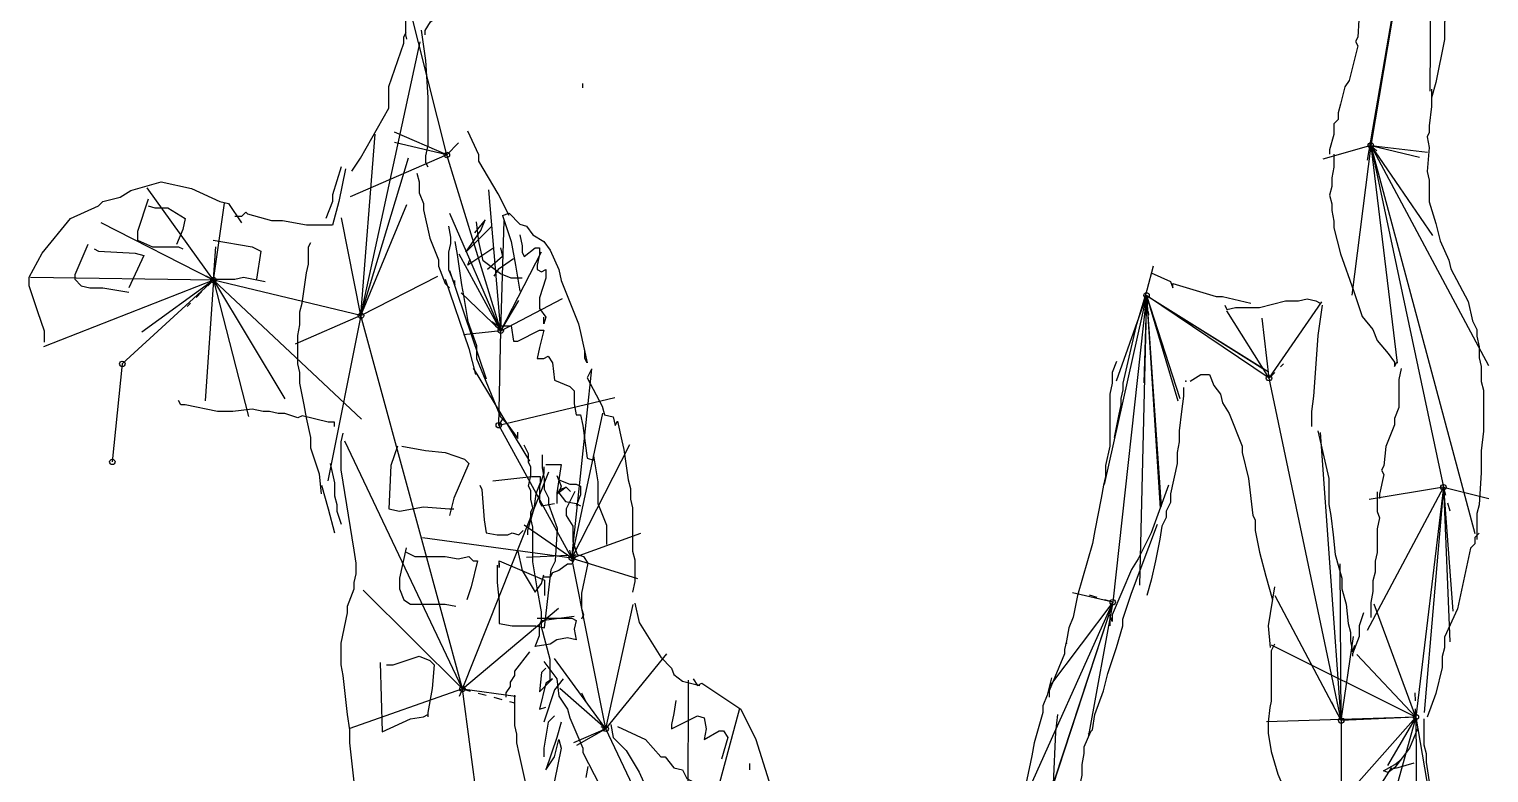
# Model space of a CAD drawing. Header units: millimetres. Extents: x -279 to 9, y -50 to 310.
# Drawn here: x -279.4 to -225.5, y 113.7 to 141.2 of the extents above; entities that cross this region are included whole.
import ezdxf

# ---------------------------------------------------------------- set-up
doc = ezdxf.new("R2010")
doc.units = ezdxf.units.MM
doc.linetypes.add('DASH', pattern=[0.6, 0.3, -0.3])

msp = doc.modelspace()

# ---------------------------------------------------------------- linework, layer by layer
at = {"layer": 'Shots', "color": 1}
for p, q in [((-227.596, 150.338), (-229.862, 136.868)), ((-263.988, 136.514), (-265.382, 142.04)), ((-261.998, 130.024), (-263.988, 136.514)), ((-229.862, 136.868), (-227.176, 124.242)), ((-272.61, 131.892), (-275.976, 128.798)), ((-267.16, 130.58), (-272.61, 131.892)), ((-238.144, 131.328), (-239.394, 119.994)), ((-233.62, 128.27), (-238.144, 131.328)), ((-263.412, 116.79), (-267.16, 130.58)), ((-262.07, 126.532), (-261.998, 130.024)), ((-275.976, 128.798), (-276.346, 125.176)), ((-230.952, 115.622), (-233.62, 128.27)), ((-259.376, 121.626), (-262.07, 126.532)), ((-227.176, 124.242), (-228.196, 115.752)), ((-258.12, 115.318), (-259.376, 121.626)), ((-239.394, 119.994), (-246.22, 99.206)), ((-261.932, 105.654), (-263.412, 116.79)), ((-228.196, 115.752), (-230.952, 115.622)), ((-230.952, 115.622), (-230.95, 108.276)), ((-230.952, 115.622), (-230.952, 115.622)), ((-255.088, 108.926), (-258.12, 115.318))]:
    msp.add_line(p, q, dxfattribs=at)
for centre in [(-229.862, 136.868), (-263.988, 136.514), (-272.61, 131.892), (-238.144, 131.328), (-267.16, 130.58), (-261.998, 130.024), (-275.976, 128.798), (-233.62, 128.27), (-262.07, 126.532), (-276.346, 125.176), (-227.176, 124.242), (-259.376, 121.626), (-239.394, 119.994), (-263.412, 116.79), (-258.12, 115.318), (-230.952, 115.622), (-230.952, 115.622), (-228.196, 115.752)]:
    msp.add_circle(centre, 0.1, dxfattribs=at)
at = {"layer": 'Sketch', "color": 0}
for points in [[(-228.582, 152.306), (-228.662, 151.506), (-228.742, 150.626), (-229.222, 148.946), (-229.782, 147.346), (-229.782, 147.026), (-230.022, 146.146), (-230.022, 145.746), (-230.182, 145.106), (-230.182, 144.146), (-230.262, 143.586), (-230.262, 142.146), (-230.342, 140.866), (-230.422, 140.706), (-230.342, 140.546), (-230.662, 139.266), (-230.822, 139.026), (-230.982, 138.386), (-231.062, 138.066), (-231.062, 137.826), (-231.222, 137.666), (-231.222, 137.266), (-231.382, 136.706), (-231.382, 136.546)], [(-225.542, 149.506), (-226.102, 147.906), (-226.182, 147.506), (-226.422, 146.786), (-226.422, 146.386), (-226.582, 145.826), (-226.502, 145.586), (-226.582, 145.266), (-226.582, 144.866), (-226.662, 144.546), (-226.662, 144.306), (-226.742, 143.986), (-226.982, 142.146), (-226.982, 141.826), (-227.142, 141.426), (-227.142, 140.786), (-227.462, 139.186), (-227.622, 138.626)], [(-265.468, 140.794), (-265.508, 140.954), (-265.508, 141.554), (-265.548, 141.714), (-265.468, 142.274), (-265.428, 142.474), (-265.428, 142.354)], [(-264.788, 140.954), (-264.788, 141.114), (-264.588, 141.434), (-263.948, 141.954), (-263.788, 142.114), (-263.868, 141.954)], [(-267.496, 135.922), (-267.176, 136.402), (-266.136, 138.242), (-266.136, 139.042), (-265.576, 140.642), (-265.576, 140.882), (-265.496, 141.042)], [(-264.936, 141.122), (-264.776, 140.002), (-264.696, 138.642), (-264.696, 136.882), (-264.776, 136.482), (-264.776, 136.242), (-264.696, 136.082)], [(-227.622, 138.946), (-227.622, 138.306), (-227.702, 137.586), (-227.702, 137.346), (-227.782, 137.186), (-227.702, 136.786), (-227.782, 135.906), (-227.702, 135.586), (-227.702, 134.786), (-227.462, 133.986), (-227.302, 133.346), (-226.982, 132.626), (-226.902, 132.306), (-226.262, 131.106), (-226.102, 130.386), (-225.942, 130.066), (-225.942, 129.826), (-225.862, 129.426), (-225.862, 129.026), (-225.782, 128.706), (-225.782, 128.146), (-225.702, 127.826), (-225.702, 126.306), (-225.782, 125.586), (-225.782, 124.786), (-225.862, 123.586), (-225.942, 123.266), (-225.942, 122.306)], [(-261.69, 134.28), (-262.09, 135.08), (-262.81, 136.28), (-262.81, 136.52), (-263.21, 137.4)], [(-231.222, 136.546), (-231.222, 136.066), (-231.302, 135.666), (-231.302, 135.346), (-231.382, 135.026), (-231.302, 134.706), (-231.302, 134.466), (-231.222, 134.066), (-231.222, 133.826), (-230.982, 132.866), (-230.502, 131.506), (-230.182, 130.546), (-229.782, 130.066), (-229.622, 129.666), (-229.222, 129.186), (-228.982, 128.866), (-228.982, 128.706), (-228.902, 128.866)], [(-267.736, 136.002), (-267.976, 134.802), (-268.216, 133.922), (-269.176, 133.922), (-270.056, 134.082), (-270.456, 134.082), (-271.336, 134.322), (-271.416, 134.402), (-271.576, 134.242), (-271.816, 134.242)], [(-267.896, 136.082), (-268.216, 135.042), (-268.216, 134.802), (-268.456, 134.162)], [(-278.856, 129.602), (-278.856, 130.002), (-279.096, 130.722), (-279.416, 131.682), (-279.416, 132.002), (-278.936, 132.882), (-277.896, 134.162), (-276.856, 134.642), (-276.696, 134.802), (-276.056, 134.962), (-275.656, 135.202), (-274.536, 135.522), (-273.416, 135.282), (-272.376, 134.802), (-272.056, 134.722), (-271.576, 134.002)], [(-265.096, 135.842), (-265.016, 135.522), (-265.016, 135.122), (-264.856, 134.722), (-264.856, 134.482), (-264.616, 133.442), (-264.296, 132.642), (-264.296, 132.402), (-264.056, 131.762), (-263.896, 131.602)], [(-261.93, 134.28), (-261.69, 134.36), (-261.29, 133.96), (-261.05, 133.88), (-260.81, 133.56), (-260.41, 133.32), (-260.17, 133), (-259.85, 132.28), (-259.77, 131.88), (-259.13, 130.28), (-259.05, 129.96), (-258.81, 128.84), (-258.89, 129), (-258.89, 129.32)], [(-263.93, 133.88), (-263.85, 133.48), (-263.85, 133.24), (-263.93, 132.92), (-263.93, 132.28), (-263.69, 131.72), (-263.69, 131.88)], [(-268.616, 124.002), (-268.696, 124.722), (-269.016, 125.682), (-269.016, 126.082), (-269.176, 126.802), (-269.256, 127.282), (-269.416, 128.082), (-269.416, 128.482), (-269.496, 128.802), (-269.496, 129.842), (-269.416, 130.242), (-269.416, 130.722), (-269.336, 131.042), (-269.176, 132.162), (-269.096, 132.482), (-269.096, 133.122), (-269.016, 133.282)], [(-263.896, 132.242), (-262.536, 128.242)], [(-237.896, 132.402), (-238.136, 131.522), (-238.536, 130.162), (-239.016, 128.082), (-239.016, 127.842), (-239.096, 127.522), (-239.096, 127.282), (-239.176, 126.882), (-239.336, 126.082)], [(-237.976, 132.162), (-237.256, 131.842), (-237.176, 131.602), (-237.176, 131.762), (-235.576, 131.282), (-235.336, 131.282), (-234.296, 131.042)], [(-264.056, 131.922), (-263.176, 129.362), (-262.936, 128.402)], [(-235.256, 130.962), (-235.176, 130.802), (-234.856, 130.882), (-233.976, 130.882), (-233.016, 131.122), (-232.536, 131.122), (-232.216, 131.202), (-231.896, 131.122), (-231.736, 131.042)], [(-231.656, 130.962), (-231.816, 129.842), (-231.896, 128.802), (-231.976, 127.602), (-232.056, 127.042), (-232.056, 126.482)], [(-239.256, 128.882), (-239.416, 128.482), (-239.416, 128.082), (-239.496, 127.682), (-239.496, 125.762), (-239.656, 125.042), (-239.656, 124.642), (-239.736, 124.322), (-239.816, 123.842), (-240.056, 122.642), (-240.136, 122.162), (-240.696, 120.242), (-240.856, 119.442), (-241.016, 119.042), (-241.096, 118.562), (-241.176, 118.242), (-241.176, 118.082), (-241.736, 116.722), (-241.736, 116.482)], [(-263.016, 128.642), (-260.936, 125.202)], [(-258.65, 128.6), (-258.81, 128.28), (-258.25, 127.24), (-258.17, 126.92), (-257.85, 126.84), (-257.77, 126.52), (-257.69, 126.68), (-257.53, 125.96), (-257.45, 125.64), (-257.29, 124.52), (-257.21, 124.2), (-257.21, 123.8), (-257.13, 123.48), (-257.13, 121.88), (-257.05, 121.56), (-257.05, 120.76), (-257.13, 120.36), (-257.13, 120.36)], [(-236.536, 128.162), (-236.136, 128.402), (-235.816, 128.402), (-235.656, 128.002), (-235.416, 127.682), (-235.336, 127.362), (-235.096, 126.962), (-234.616, 125.762), (-234.616, 125.522), (-234.376, 124.562), (-234.216, 123.202), (-234.136, 123.042), (-234.136, 122.642), (-233.976, 121.842), (-233.736, 120.962), (-233.496, 120.082)], [(-228.742, 128.626), (-228.822, 128.226), (-228.822, 127.186), (-228.982, 126.786), (-228.982, 126.546), (-229.302, 125.746), (-229.382, 125.026), (-229.462, 124.866), (-229.382, 124.706), (-229.542, 123.986), (-229.542, 123.826)], [(-236.776, 127.922), (-236.776, 127.602), (-236.856, 127.042), (-236.936, 126.322), (-236.936, 125.922), (-237.016, 125.522), (-237.016, 125.122), (-237.256, 124.002), (-237.256, 123.682), (-237.416, 123.362), (-237.416, 123.122), (-237.576, 122.802), (-237.656, 122.322), (-237.816, 121.522), (-237.976, 120.802), (-238.136, 120.242)], [(-267.416, 113.362), (-267.576, 114.802), (-267.576, 115.282), (-267.656, 115.842), (-267.816, 117.282), (-267.896, 117.682), (-267.896, 118.482), (-267.656, 119.602), (-267.656, 119.842), (-267.416, 120.482), (-267.416, 120.722), (-267.336, 121.042), (-267.336, 121.442), (-267.416, 121.922), (-267.896, 124.882), (-267.896, 125.922), (-267.816, 126.242)], [(-231.816, 126.322), (-231.416, 124.562), (-231.416, 123.602), (-231.336, 123.202), (-231.256, 122.482), (-231.176, 121.762), (-230.936, 120.882), (-230.936, 120.482), (-230.776, 119.922), (-230.696, 119.202), (-230.616, 118.882), (-230.616, 118.562), (-230.536, 118.162), (-230.456, 118.402)], [(-268.296, 125.122), (-268.136, 124.402), (-268.136, 123.922), (-268.056, 123.602), (-268.056, 123.362), (-267.896, 122.882)], [(-260.41, 125), (-260.41, 124.76), (-260.57, 124.28), (-260.57, 123.72), (-260.49, 123.56), (-260.01, 123.64)], [(-260.33, 125.08), (-259.77, 125.08), (-259.93, 124.04), (-259.93, 123.64)], [(-259.93, 124.68), (-259.77, 124.28), (-259.85, 124.04), (-259.61, 123.72), (-259.21, 123.64), (-259.05, 123.56)], [(-268.616, 124.322), (-268.376, 123.442), (-268.136, 122.562)], [(-259.85, 124.52), (-259.45, 124.36), (-259.21, 124.36), (-259.05, 124.28), (-259.05, 123.96), (-259.21, 123.56)], [(-237.336, 124.322), (-237.976, 122.562), (-238.456, 121.602), (-238.696, 121.202), (-239.416, 119.522), (-239.416, 119.282), (-239.496, 119.522), (-239.496, 119.122)], [(-229.622, 124.066), (-229.622, 123.346), (-229.542, 123.106), (-229.622, 122.706), (-229.622, 121.826), (-229.702, 121.506), (-229.702, 121.106), (-229.782, 120.786), (-229.782, 120.386), (-229.862, 119.986), (-229.862, 119.426)], [(-240.296, 115.122), (-240.136, 115.282), (-240.056, 115.842), (-239.736, 116.722), (-239.576, 117.362), (-239.256, 118.322), (-239.016, 119.122), (-239.016, 119.362), (-238.696, 120.322), (-237.736, 122.882)], [(-225.862, 122.546), (-226.022, 122.386), (-226.022, 122.146), (-226.182, 121.986), (-226.662, 119.746), (-227.142, 118.706), (-227.142, 118.306), (-227.222, 117.986), (-227.222, 117.586), (-227.462, 116.626), (-227.782, 115.746)], [(-261.37, 121.88), (-261.21, 121.16), (-260.73, 120.36), (-260.49, 120.68), (-260.41, 121)], [(-259.53, 121.72), (-261.05, 121.64)], [(-259.21, 121.72), (-259.37, 121.4), (-259.53, 121.4), (-259.85, 121.16), (-260.09, 121.08), (-260.17, 120.92), (-260.41, 120.92)], [(-233.416, 120.562), (-233.656, 119.122), (-233.576, 118.322)], [(-257.05, 119.96), (-256.89, 119.24), (-256.33, 118.36), (-256.09, 117.96), (-255.69, 117.56), (-255.61, 117.32), (-255.29, 117.08), (-254.65, 116.92)], [(-260.65, 119.4), (-259.37, 119.4), (-259.21, 119.32), (-259.29, 119), (-259.21, 118.6), (-259.53, 118.68), (-259.93, 118.6), (-260.17, 118.44), (-260.73, 118.36), (-260.57, 118.76), (-260.57, 119.16), (-260.49, 119.32), (-259.29, 119.48)], [(-230.136, 119.602), (-230.296, 119.122), (-230.296, 118.722), (-230.536, 118.082), (-230.536, 118.002)], [(-260.936, 118.162), (-261.496, 117.442), (-261.496, 117.282), (-261.656, 117.042), (-261.656, 116.882), (-261.816, 116.642), (-261.816, 116.482)], [(-260.33, 117.56), (-260.49, 117.4), (-260.57, 116.68), (-260.09, 117.16), (-260.33, 117), (-260.57, 116.04), (-260.33, 116.12)], [(-260.41, 117.8), (-259.93, 117.16), (-259.85, 116.52), (-259.53, 116.04), (-259.45, 115.72), (-258.97, 114.6), (-258.97, 114.44), (-257.93, 112.44), (-258.01, 112.84)], [(-259.69, 117.16), (-260.01, 116.76), (-260.41, 115.56)], [(-254.89, 117.16), (-254.73, 116.92), (-254.57, 117), (-253.13, 116.04), (-252.57, 114.92), (-252.09, 113.4), (-252.09, 113.16), (-251.93, 113), (-251.45, 111.56), (-251.45, 111.24), (-251.37, 110.92), (-251.37, 110.68), (-251.29, 110.52), (-251.37, 110.12), (-251.37, 109.08)], [(-241.656, 117.202), (-241.816, 116.562), (-241.976, 116.162), (-241.976, 115.922), (-242.296, 114.802), (-242.376, 114.322), (-242.696, 112.802), (-243.176, 111.762), (-243.176, 111.522)], [(-261.496, 116.562), (-261.496, 115.442), (-261.416, 115.122), (-261.416, 114.802), (-261.336, 114.402), (-261.016, 112.962), (-260.616, 111.682), (-260.536, 111.122)], [(-260.01, 115.8), (-260.25, 115.56), (-260.41, 114.6), (-260.41, 114.28)], [(-259.77, 115.56), (-259.93, 115), (-260.33, 113.8), (-260.01, 114.28), (-259.85, 114.92), (-259.77, 114.6), (-260.01, 113.4), (-260.09, 112.36)], [(-227.896, 115.682), (-227.896, 114.722), (-227.816, 114.402), (-227.816, 114.082), (-227.656, 113.042), (-227.656, 112.802), (-227.576, 112.402), (-227.576, 111.922), (-227.496, 111.602), (-227.496, 111.202), (-227.416, 110.642), (-227.016, 108.402), (-227.016, 108.162)], [(-240.216, 115.202), (-240.456, 114.642), (-240.456, 114.402), (-240.536, 114.002), (-240.536, 113.602), (-240.616, 113.202), (-240.616, 112.642), (-240.696, 112.242), (-240.696, 111.602), (-240.936, 110.802), (-240.936, 110.562), (-241.416, 108.722), (-241.496, 108.242), (-242.216, 104.722), (-242.216, 104.482), (-242.296, 104.082), (-242.296, 103.762), (-242.376, 103.202), (-242.456, 102.882)]]:
    msp.add_lwpolyline(points, dxfattribs=at)
at = {"layer": 'Sketch', "color": 5}
for points in [[(-258.97, 139), (-258.97, 139.16)], [(-263.69, 133.32), (-263.61, 132.84), (-263.45, 131.72), (-263.37, 131.32), (-263.21, 130.36), (-262.89, 129.48), (-262.89, 129), (-262.01, 126.84), (-261.77, 126.6), (-261.37, 126.04), (-261.37, 126.28)], [(-261.29, 133.56), (-261.21, 133.16), (-261.21, 132.92), (-261.13, 132.76), (-260.73, 133.08), (-260.57, 133.08), (-260.57, 132.84), (-260.65, 132.44), (-260.65, 132.28), (-260.49, 132.2), (-260.33, 132.28), (-260.33, 131.96), (-260.57, 131.24), (-260.57, 130.84), (-260.33, 130.52), (-260.41, 130.28), (-260.41, 130.52)], [(-262.33, 130.36), (-262.09, 130.2), (-261.61, 130.2), (-261.53, 129.64), (-261.37, 129.64), (-260.57, 130.04), (-260.41, 130.04), (-260.57, 129.4), (-260.65, 129), (-260.41, 129), (-260.25, 129.08), (-260.09, 128.84), (-260.01, 128.2), (-259.45, 127.96), (-259.29, 127.8), (-259.29, 127.32), (-259.21, 126.92), (-259.05, 126.92), (-258.97, 126.52), (-258.81, 125.32), (-258.57, 125.24), (-258.57, 125.4), (-258.41, 124.44), (-258.41, 123.64), (-258.09, 122.84), (-258.09, 122.12)], [(-260.17, 117.08), (-260.17, 117.88), (-260.49, 119.08), (-260.49, 119.64), (-260.65, 120.52), (-260.81, 121.48), (-260.81, 122.76), (-260.89, 123.08), (-260.89, 123.32), (-260.81, 123.48), (-260.89, 123.8), (-260.89, 124.12), (-260.97, 124.28), (-260.89, 124.68), (-260.89, 125), (-260.97, 125.16), (-260.97, 125.48), (-261.13, 125.8)], [(-259.576, 124.242), (-259.896, 124.002), (-259.816, 124.162), (-259.576, 124.242), (-259.416, 124.082)], [(-259.256, 124.082), (-259.576, 123.442), (-259.576, 123.202), (-259.336, 122.802), (-259.336, 122.242), (-259.176, 121.762), (-258.936, 121.682), (-258.776, 121.442), (-259.016, 120.322), (-259.016, 119.762), (-258.936, 119.522), (-259.016, 119.362)], [(-259.016, 116.642), (-258.856, 116.322)], [(-255.53, 116.36), (-255.61, 115.88), (-255.69, 115.48), (-255.69, 115.32), (-254.73, 115.8), (-254.49, 115.72), (-254.41, 115.32), (-254.49, 114.92), (-253.93, 115.24), (-253.77, 115.24), (-253.61, 115), (-253.85, 114.2)], [(-257.93, 115.48), (-257.85, 115), (-257.37, 114.52), (-256.89, 113.72), (-256.57, 113), (-256.41, 112.36)], [(-257.69, 115.4), (-256.65, 114.92), (-256.09, 114.28), (-255.93, 114.28), (-255.61, 113.88), (-255.29, 113.8), (-255.13, 113.48), (-254.97, 113.4), (-254.73, 113), (-254.57, 112.84)], [(-243.576, 107.922), (-243.656, 108.082), (-243.096, 108.082), (-242.536, 108.322), (-242.296, 108.562), (-242.216, 109.042), (-242.536, 110.802), (-242.376, 111.522), (-241.896, 112.002), (-241.736, 112.322), (-241.576, 113.282), (-241.496, 115.202), (-241.416, 115.842)], [(-258.776, 113.922), (-258.856, 113.522)], [(-252.81, 114.04), (-252.81, 113.8)]]:
    msp.add_lwpolyline(points, dxfattribs=at)
at = {"layer": 'Sketch', "color": 9}
for points in [[(-275.016, 134.882), (-275.416, 133.682), (-275.416, 133.362), (-274.856, 133.122), (-273.896, 133.122), (-273.736, 133.042)], [(-275.016, 134.642), (-274.776, 134.562), (-274.296, 134.562), (-273.656, 134.162), (-273.736, 133.762), (-273.976, 133.202)], [(-277.256, 133.202), (-277.736, 132.082), (-277.736, 131.922), (-277.496, 131.682), (-277.176, 131.602), (-276.696, 131.602), (-275.736, 131.442)], [(-272.616, 133.362), (-271.176, 133.122), (-270.856, 132.962), (-271.016, 131.922)], [(-277.016, 133.042), (-276.856, 132.962), (-275.496, 132.882), (-275.176, 132.802), (-275.736, 131.602)], [(-272.536, 133.122), (-272.616, 131.922), (-271.816, 131.922), (-271.496, 132.002), (-270.696, 131.842)], [(-268.136, 126.482), (-268.136, 126.642), (-268.376, 126.642), (-269.336, 126.882), (-269.496, 126.802), (-269.976, 126.962), (-270.216, 126.962), (-270.536, 127.042), (-270.776, 127.042), (-271.176, 127.122), (-271.896, 127.042), (-272.456, 127.042), (-273.656, 127.282), (-273.816, 127.282), (-273.896, 127.442)], [(-265.816, 125.762), (-266.056, 125.042), (-266.136, 123.442), (-265.736, 123.362), (-264.856, 123.522), (-263.896, 123.442), (-263.736, 123.442)], [(-265.656, 125.762), (-264.776, 125.602), (-264.056, 125.522), (-263.336, 125.282), (-263.176, 125.122), (-263.736, 123.842), (-263.896, 123.202)], [(-262.136, 121.362), (-262.136, 120.722), (-262.056, 120.002), (-262.056, 119.202), (-261.576, 119.122), (-260.696, 119.122), (-260.376, 119.042), (-260.136, 121.202), (-259.976, 121.522), (-259.896, 122.722), (-260.216, 123.602), (-260.216, 123.842), (-260.376, 124.162), (-260.376, 124.562), (-260.456, 124.962), (-260.456, 125.442)], [(-262.296, 124.482), (-262.296, 124.482), (-260.856, 124.642), (-260.536, 124.642), (-260.536, 124.402), (-260.696, 124.002), (-260.776, 123.442), (-261.016, 122.642), (-261.016, 122.482)], [(-262.776, 124.322), (-262.696, 124.162), (-262.616, 123.042), (-262.536, 122.562), (-262.136, 122.482), (-261.736, 122.482), (-261.576, 122.562), (-261.336, 122.482), (-261.176, 122.642)], [(-265.496, 122.002), (-265.736, 120.882), (-265.736, 120.482), (-265.576, 120.082), (-265.336, 119.922), (-264.056, 119.922), (-263.656, 119.842)], [(-265.496, 121.842), (-265.176, 121.682), (-264.056, 121.682), (-263.576, 121.602), (-263.176, 121.682), (-263.016, 121.522), (-262.856, 121.522), (-263.096, 120.562), (-263.256, 120.082)], [(-262.056, 121.442), (-262.056, 121.282), (-262.056, 121.522), (-260.376, 120.802), (-260.376, 120.242)], [(-266.456, 117.762), (-266.376, 115.202), (-265.336, 115.682), (-264.856, 115.762), (-264.696, 115.842)], [(-266.216, 117.682), (-265.976, 117.682), (-265.016, 118.002), (-264.616, 117.842), (-264.456, 117.682), (-264.536, 116.802), (-264.696, 115.922), (-264.696, 115.762)]]:
    msp.add_lwpolyline(points, dxfattribs=at)
at = {"layer": 'Sketch', "color": 32}
for points in [[(-261.93, 134.28), (-261.61, 133.32), (-261.45, 132.44), (-261.29, 131.48)], [(-261.21, 131.96), (-261.61, 131.96), (-262.01, 132.12), (-262.65, 132.6), (-262.81, 133.32), (-262.89, 134.04)], [(-233.416, 118.442), (-233.536, 118.202), (-233.536, 116.342), (-233.596, 116.102), (-233.656, 115.562), (-233.656, 115.142), (-233.596, 114.782), (-233.536, 114.482), (-233.296, 113.642), (-232.936, 112.802), (-232.936, 112.622), (-232.516, 111.662), (-232.336, 111.422), (-232.216, 111.122), (-231.976, 110.942)], [(-228.136, 115.322), (-228.436, 114.602), (-228.976, 113.882), (-229.216, 113.702), (-229.396, 113.762), (-228.976, 114.002), (-228.736, 114.182)], [(-229.096, 113.882), (-230.056, 112.382), (-230.656, 111.662), (-231.496, 111.182), (-231.856, 111.122)], [(-229.156, 113.822), (-229.156, 113.822), (-228.856, 113.882), (-228.256, 114.062)]]:
    msp.add_lwpolyline(points, dxfattribs=at)
at = {"layer": 'Sketch', "color": 1}
for points in [[(-262.33, 133.88), (-263.29, 132.92), (-262.73, 133.72), (-262.57, 134.12), (-262.97, 133.64)], [(-262.25, 133.08), (-263.21, 132.44), (-263.13, 132.68)], [(-262.01, 133.08), (-261.93, 132.76), (-262.49, 132.28)], [(-261.53, 132.68), (-262.09, 132.28), (-262.25, 132.04)]]:
    msp.add_lwpolyline(points, dxfattribs=at)
at = {"layer": 'Sketch', "color": 0}
for p in [(-236.696, 128.162), (-241.096, 118.482)]:
    msp.add_point(p, dxfattribs=at)
at = {"layer": 'XSect', "color": 1}
for p, q in [((-227.596, 150.338), (-229.99, 136.326)), ((-227.596, 150.338), (-227.68, 138.87)), ((-267.16, 130.58), (-264.97, 140.698)), ((-267.16, 130.58), (-266.632, 137.282)), ((-263.988, 136.514), (-265.928, 136.972)), ((-263.988, 136.514), (-265.924, 137.354)), ((-263.988, 136.514), (-263.558, 136.96)), ((-263.988, 136.514), (-267.566, 134.972)), ((-267.16, 130.58), (-265.41, 136.414)), ((-229.862, 136.868), (-231.632, 136.354)), ((-229.862, 136.868), (-230.56, 131.338)), ((-229.862, 136.868), (-228.056, 136.434)), ((-229.862, 136.868), (-227.772, 136.622)), ((-229.862, 136.868), (-227.576, 133.542)), ((-229.862, 136.868), (-225.516, 128.738)), ((-229.862, 136.868), (-226.022, 122.534)), ((-229.862, 136.868), (-228.89, 128.83)), ((-272.61, 131.892), (-275.06, 135.302)), ((-261.998, 130.024), (-262.442, 135.228)), ((-272.61, 131.892), (-272.198, 134.732)), ((-267.16, 130.58), (-265.466, 134.688)), ((-261.998, 130.024), (-263.874, 134.356)), ((-272.61, 131.892), (-276.762, 134.014)), ((-267.16, 130.58), (-267.884, 134.188)), ((-261.998, 130.024), (-261.872, 134.078)), ((-261.998, 130.024), (-263.538, 132.854)), ((-261.998, 130.024), (-260.496, 132.932)), ((-272.61, 131.892), (-279.364, 131.994)), ((-272.61, 131.892), (-278.89, 129.424)), ((-272.61, 131.892), (-275.254, 129.964)), ((-272.61, 131.892), (-272.914, 127.436)), ((-272.61, 131.892), (-267.138, 126.758)), ((-272.61, 131.892), (-269.972, 127.51)), ((-272.61, 131.892), (-271.32, 126.856)), ((-267.16, 130.58), (-264.324, 132.034)), ((-261.998, 130.024), (-263.462, 131.418)), ((-261.998, 130.024), (-259.712, 131.216)), ((-261.998, 130.024), (-261.332, 131.134)), ((-238.144, 131.328), (-239.708, 124.344)), ((-238.144, 131.328), (-239.268, 128.158)), ((-238.144, 131.328), (-238.402, 120.624)), ((-238.144, 131.328), (-238.246, 128.096)), ((-238.144, 131.328), (-236.99, 127.434)), ((-238.144, 131.328), (-236.914, 127.52)), ((-238.144, 131.328), (-237.602, 123.534)), ((-238.144, 131.328), (-233.844, 128.63)), ((-238.144, 131.328), (-233.654, 128.514)), ((-238.144, 131.328), (-237.636, 123.472)), ((-233.62, 128.27), (-231.668, 131.094)), ((-267.16, 130.58), (-269.592, 129.53)), ((-267.16, 130.58), (-268.382, 124.482)), ((-233.62, 128.27), (-235.184, 130.756)), ((-233.62, 128.27), (-233.878, 130.492)), ((-261.998, 130.024), (-263.372, 129.874)), ((-259.376, 121.626), (-258.63, 128.614)), ((-262.07, 126.532), (-257.786, 127.554)), ((-259.376, 121.626), (-258.23, 126.974)), ((-230.952, 115.622), (-231.722, 126.262)), ((-263.412, 116.79), (-267.762, 125.938)), ((-259.376, 121.626), (-257.234, 125.82)), ((-263.412, 116.79), (-260.216, 124.812)), ((-227.176, 124.242), (-229.992, 118.946)), ((-227.176, 124.242), (-229.916, 123.79)), ((-227.176, 124.242), (-227.886, 115.922)), ((-227.176, 124.242), (-225.502, 123.826)), ((-227.176, 124.242), (-226.832, 119.66)), ((-227.176, 124.242), (-226.942, 118.534)), ((-259.376, 121.626), (-261.138, 122.84)), ((-259.376, 121.626), (-256.82, 122.542)), ((-259.376, 121.626), (-264.892, 122.376)), ((-259.376, 121.626), (-256.946, 120.866)), ((-230.952, 115.622), (-230.988, 121.41)), ((-263.412, 116.79), (-267.082, 120.44)), ((-239.394, 119.994), (-240.88, 120.34)), ((-263.412, 116.79), (-259.862, 119.768)), ((-258.12, 115.318), (-257.108, 119.914)), ((-239.394, 119.994), (-246.414, 98.52)), ((-239.394, 119.994), (-246.21, 99.172)), ((-239.394, 119.994), (-246.198, 99.146)), ((-239.394, 119.994), (-243.084, 111.778)), ((-239.394, 119.994), (-241.732, 116.896)), ((-239.394, 119.994), (-240.292, 115.068)), ((-230.952, 115.622), (-233.398, 120.228)), ((-228.196, 115.752), (-229.734, 119.916)), ((-230.952, 115.622), (-230.498, 118.726)), ((-258.12, 115.318), (-255.868, 118.092)), ((-228.196, 115.752), (-233.53, 118.412)), ((-258.12, 115.318), (-260.018, 117.912)), ((-228.196, 115.752), (-230.372, 118.064)), ((-255.088, 108.926), (-255.064, 117.118)), ((-263.412, 116.79), (-267.608, 115.314)), ((-263.412, 116.79), (-261.448, 116.52)), ((-258.12, 115.318), (-259.818, 116.806)), ((-255.088, 108.926), (-253.166, 116.086)), ((-228.196, 115.752), (-233.968, 94.882)), ((-228.196, 115.752), (-233.712, 115.576)), ((-228.196, 115.752), (-232.272, 111.154)), ((-228.196, 115.752), (-229.238, 113.968)), ((-228.196, 115.752), (-226.908, 108.158)), ((-228.196, 115.752), (-228.108, 105.334)), ((-258.12, 115.318), (-259.316, 114.802)), ((-258.12, 115.318), (-259.206, 114.698))]:
    msp.add_line(p, q, dxfattribs=at)
at = {"layer": 'XSect', "color": 1, "linetype": 'DASH'}
for p, q in [((-229.862, 136.868), (-229.452, 136.514)), ((-272.61, 131.892), (-273.582, 130.916)), ((-272.61, 131.892), (-272.914, 132.068)), ((-238.144, 131.328), (-238.068, 130.602)), ((-267.16, 130.58), (-267.358, 130.504)), ((-261.998, 130.024), (-262.186, 130.192)), ((-233.62, 128.27), (-233.082, 128.798)), ((-262.07, 126.532), (-261.872, 126.828)), ((-262.07, 126.532), (-262.04, 126.558)), ((-227.176, 124.242), (-226.874, 123.1)), ((-259.376, 121.626), (-259.454, 121.974)), ((-259.376, 121.626), (-259.232, 121.756)), ((-239.394, 119.994), (-240.516, 120.338)), ((-263.412, 116.79), (-263.572, 116.434)), ((-263.412, 116.79), (-261.49, 116.28)), ((-228.196, 115.752), (-228.234, 116.92)), ((-230.952, 115.622), (-231.3, 116.306)), ((-258.12, 115.318), (-258.294, 115.396)), ((-230.952, 115.622), (-230.958, 115.006))]:
    msp.add_line(p, q, dxfattribs=at)

doc.saveas('drawing.dxf')
